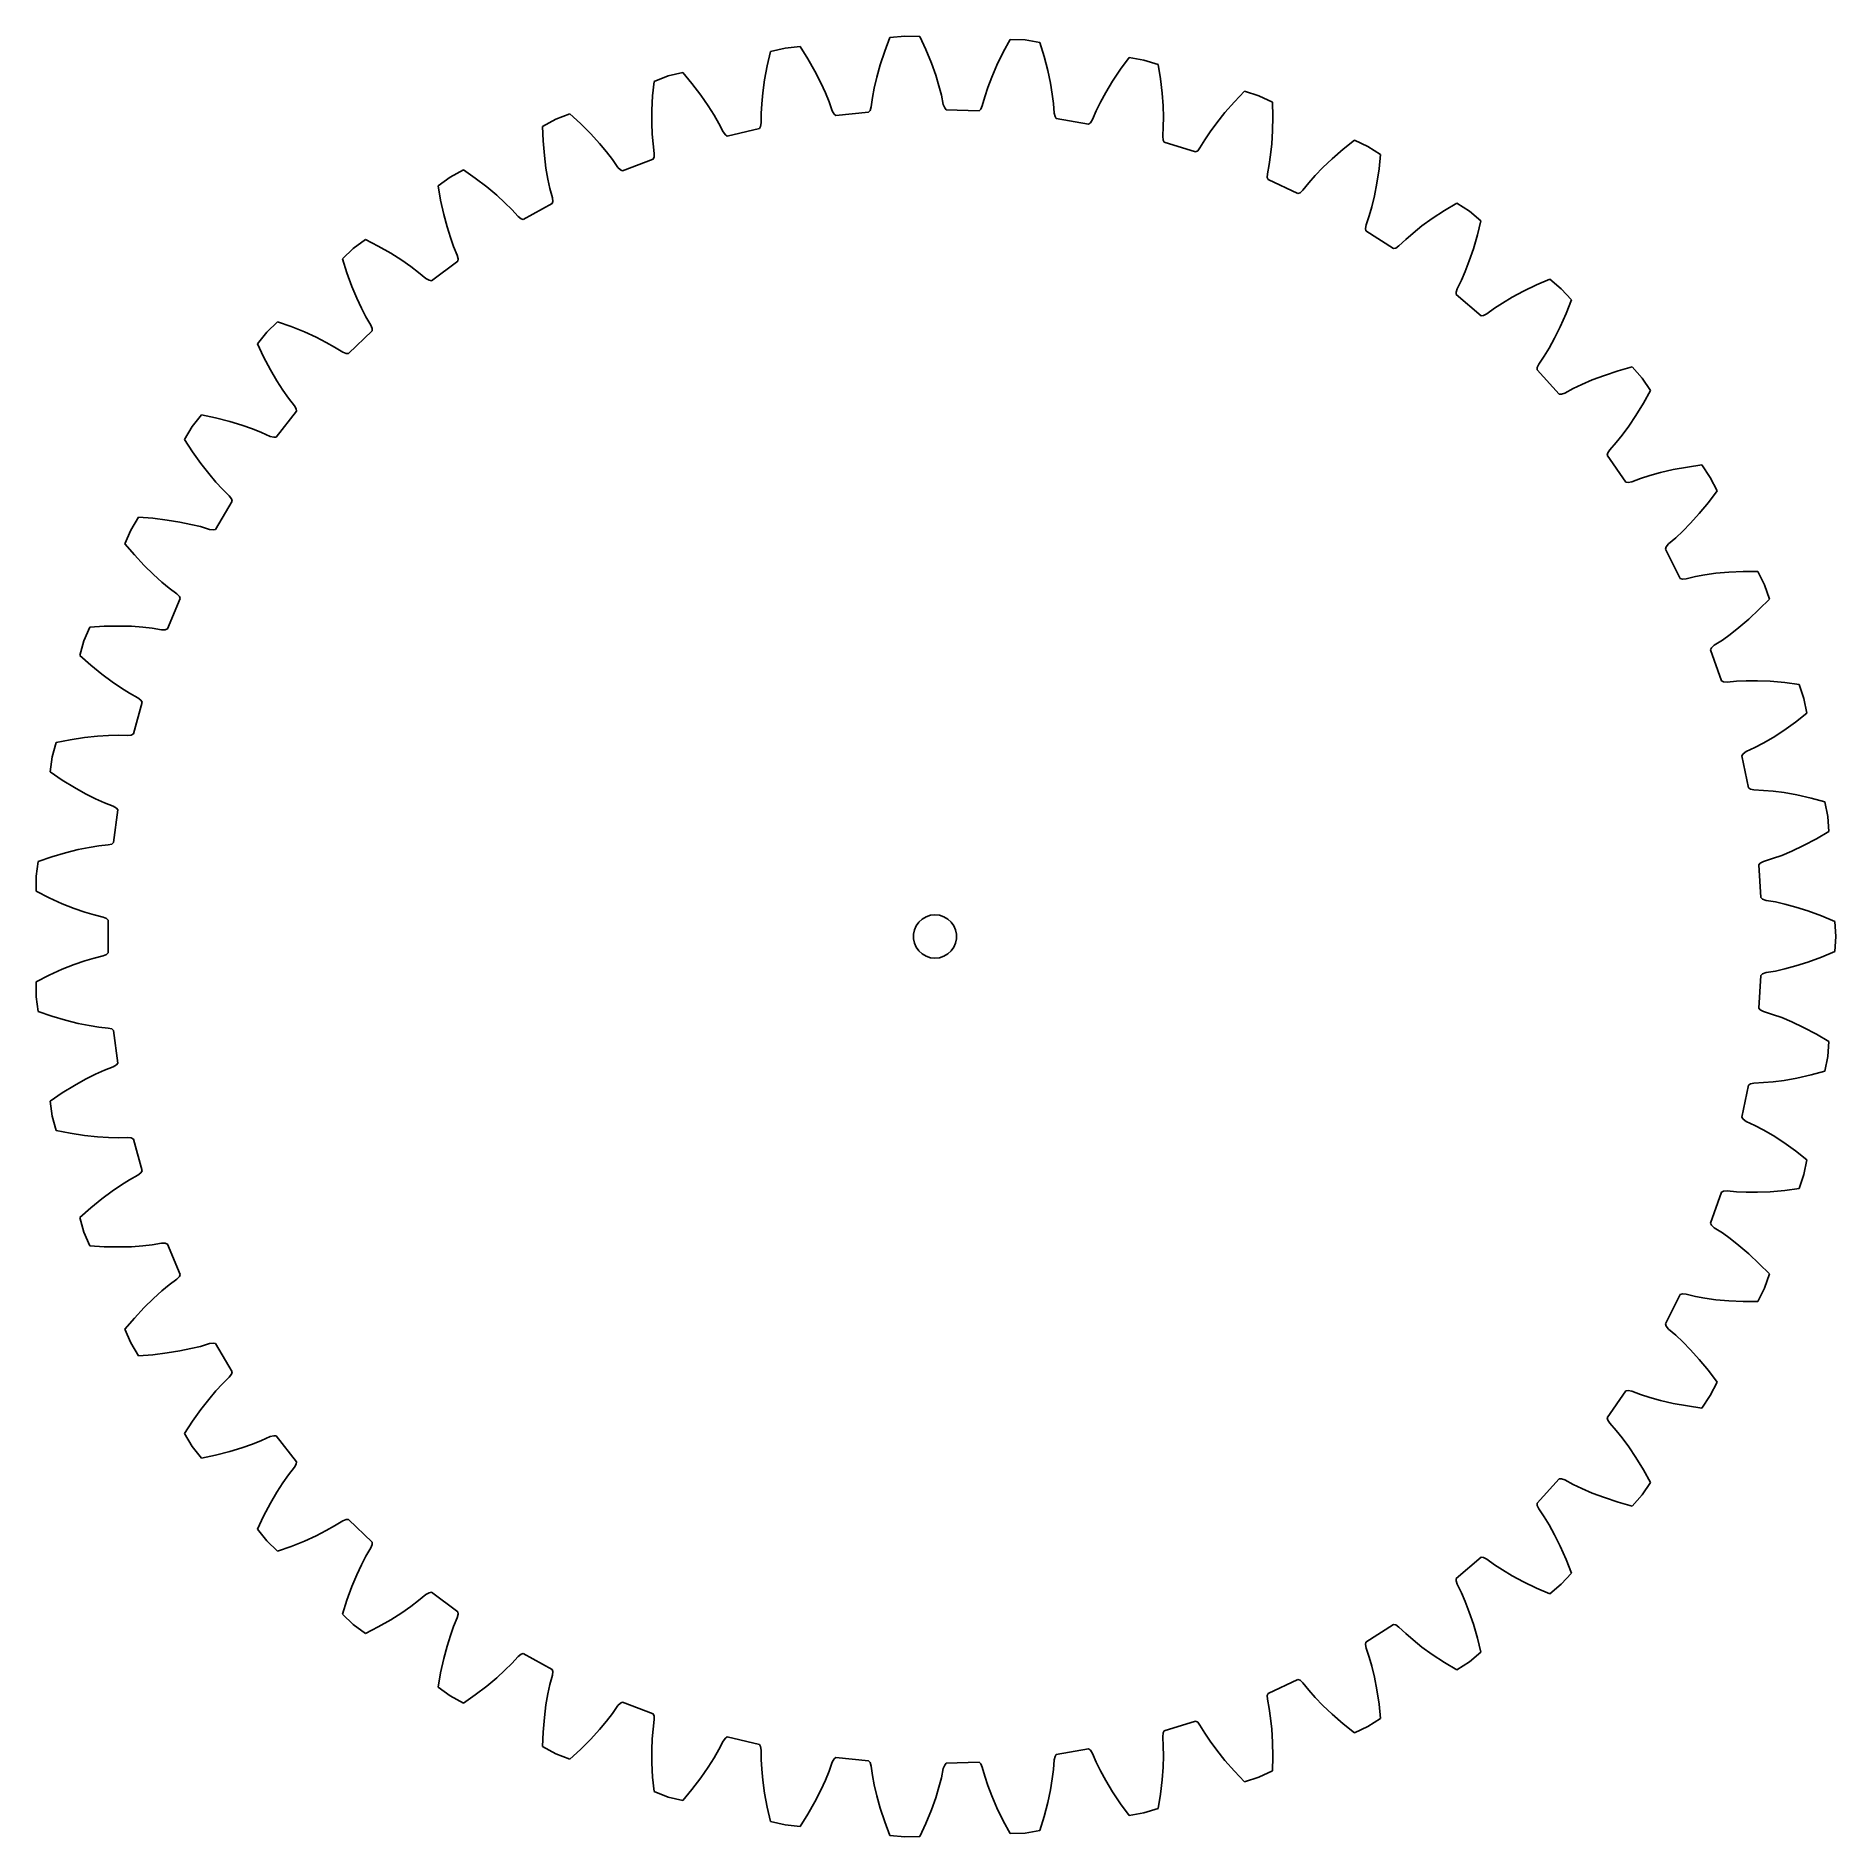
# Model space of a CAD drawing. Header units: metres. Extents: x -62 to 62, y -62 to 62.
import ezdxf

# ---------------------------------------------------------------- set-up
doc = ezdxf.new("R2010")
doc.units = ezdxf.units.M

msp = doc.modelspace()

# ---------------------------------------------------------------- linework, layer by layer
for p, q in [((-2.08, 62.35), (-3.12, 62.25)), ((-1.05, 62.32), (-2.08, 62.35)), ((-11.39, 61.28), (-11.62, 60.3)), ((-10.38, 61.52), (-11.39, 61.28)), ((-9.34, 61.62), (-10.38, 61.52)), ((-8.81, 60.78), (-9.34, 61.62)), ((-3.48, 61.31), (-3.79, 60.36)), ((-3.12, 62.25), (-3.48, 61.31)), ((-0.63, 61.41), (-1.05, 62.32)), ((-0.25, 60.48), (-0.63, 61.41)), ((4.73, 61.23), (4.29, 60.33)), ((5.21, 62.11), (4.73, 61.23)), ((6.24, 62.08), (5.21, 62.11)), ((7.27, 61.9), (6.24, 62.08)), ((7.56, 60.94), (7.27, 61.9)), ((-11.62, 60.3), (-11.8, 59.32)), ((-8.31, 59.91), (-8.81, 60.78)), ((-7.9, 59.11), (-8.31, 59.91)), ((-3.79, 60.36), (-4.03, 59.5)), ((0.05, 59.64), (-0.25, 60.48)), ((4.29, 60.33), (3.94, 59.51)), ((7.81, 59.97), (7.56, 60.94)), ((8, 59.1), (7.81, 59.97)), ((12.85, 60.05), (12.29, 59.22)), ((13.44, 60.86), (12.85, 60.05)), ((14.46, 60.69), (13.44, 60.86)), ((15.46, 60.38), (14.46, 60.69)), ((15.62, 59.39), (15.46, 60.38)), ((-19.45, 59.21), (-19.55, 58.22)), ((-18.48, 59.59), (-19.45, 59.21)), ((-17.47, 59.83), (-18.48, 59.59)), ((-16.83, 59.06), (-17.47, 59.83)), ((-16.22, 58.26), (-16.83, 59.06)), ((-11.8, 59.32), (-11.92, 58.43)), ((-7.58, 58.41), (-7.9, 59.11)), ((-4.21, 58.75), (-4.33, 58.09)), ((-4.03, 59.5), (-4.21, 58.75)), ((0.27, 58.9), (0.05, 59.64)), ((0.44, 58.25), (0.27, 58.9)), ((3.66, 58.78), (3.45, 58.15)), ((3.94, 59.51), (3.66, 58.78)), ((8.12, 58.33), (8, 59.1)), ((12.29, 59.22), (11.83, 58.45)), ((15.74, 58.4), (15.62, 59.39)), ((-19.55, 58.22), (-19.6, 57.21)), ((-15.71, 57.53), (-16.22, 58.26)), ((-15.3, 56.87), (-15.71, 57.53)), ((-12, 57.66), (-12.03, 57)), ((-11.92, 58.43), (-12, 57.66)), ((-7.33, 57.79), (-7.58, 58.41)), ((-7.11, 57.17), (-7.33, 57.79)), ((-4.42, 57.44), (-4.5, 57.2)), ((-4.33, 58.09), (-4.42, 57.44)), ((0.57, 57.61), (0.44, 58.25)), ((0.67, 57.37), (0.57, 57.61)), ((0.77, 57.25), (0.67, 57.37)), ((3.27, 57.52), (3.17, 57.28)), ((3.45, 58.15), (3.27, 57.52)), ((8.2, 57.67), (8.12, 58.33)), ((8.25, 57.02), (8.2, 57.67)), ((11.46, 57.77), (11.17, 57.17)), ((11.83, 58.45), (11.46, 57.77)), ((15.8, 57.51), (15.74, 58.4)), ((15.82, 56.73), (15.8, 57.51)), ((20.74, 57.8), (20.08, 57.05)), ((21.43, 58.53), (20.74, 57.8)), ((22.42, 58.22), (21.43, 58.53)), ((23.37, 57.78), (22.42, 58.22)), ((23.39, 56.78), (23.37, 57.78)), ((-26.26, 56.59), (-27.17, 56.09)), ((-25.29, 56.97), (-26.26, 56.59)), ((-24.55, 56.29), (-25.29, 56.97)), ((-23.84, 55.58), (-24.55, 56.29)), ((-19.6, 57.21), (-19.61, 56.32)), ((-19.61, 56.32), (-19.58, 55.55)), ((-14.97, 56.3), (-15.3, 56.87)), ((-14.67, 55.71), (-14.97, 56.3)), ((-12.04, 56.34), (-12.08, 56.09)), ((-12.03, 57), (-12.04, 56.34)), ((-6.99, 56.95), (-7.11, 57.17)), ((-6.86, 56.84), (-6.99, 56.95)), ((-4.6, 57.07), (-6.86, 56.84)), ((-4.5, 57.2), (-4.6, 57.07)), ((3.05, 57.18), (0.77, 57.25)), ((3.17, 57.28), (3.05, 57.18)), ((8.31, 56.77), (8.25, 57.02)), ((8.4, 56.64), (8.31, 56.77)), ((10.64, 56.26), (8.4, 56.64)), ((10.77, 56.35), (10.64, 56.26)), ((10.91, 56.57), (10.77, 56.35)), ((11.17, 57.17), (10.91, 56.57)), ((15.81, 56.07), (15.82, 56.73)), ((19.52, 56.35), (19.06, 55.73)), ((20.08, 57.05), (19.52, 56.35)), ((23.38, 55.78), (23.39, 56.78)), ((-27.17, 56.09), (-27.14, 55.09)), ((-27.14, 55.09), (-27.05, 54.09)), ((-23.24, 54.92), (-23.84, 55.58)), ((-22.74, 54.33), (-23.24, 54.92)), ((-19.58, 55.55), (-19.52, 54.88)), ((-19.52, 54.88), (-19.44, 54.23)), ((-14.51, 55.51), (-14.67, 55.71)), ((-14.38, 55.42), (-14.51, 55.51)), ((-12.16, 55.95), (-14.38, 55.42)), ((-12.08, 56.09), (-12.16, 55.95)), ((15.77, 55.41), (15.81, 56.07)), ((15.8, 55.15), (15.77, 55.41)), ((15.87, 55.01), (15.8, 55.15)), ((18.05, 54.34), (15.87, 55.01)), ((18.69, 55.17), (18.35, 54.61)), ((19.06, 55.73), (18.69, 55.17)), ((23.24, 54.12), (23.33, 54.89)), ((23.33, 54.89), (23.38, 55.78)), ((29.04, 55.15), (28.26, 54.52)), ((29.98, 54.71), (29.04, 55.15)), ((-27.05, 54.09), (-26.94, 53.21)), ((-22.34, 53.8), (-22.74, 54.33)), ((-21.96, 53.26), (-22.34, 53.8)), ((-19.51, 53.83), (-21.64, 53.01)), ((-19.45, 53.98), (-19.51, 53.83)), ((-19.44, 54.23), (-19.45, 53.98)), ((18.19, 54.41), (18.05, 54.34)), ((18.35, 54.61), (18.19, 54.41)), ((23.14, 53.46), (23.24, 54.12)), ((27.5, 53.86), (26.86, 53.25)), ((28.26, 54.52), (27.5, 53.86)), ((30.86, 54.15), (29.98, 54.71)), ((30.75, 53.15), (30.86, 54.15)), ((-33.57, 52.59), (-34.41, 51.97)), ((-32.66, 53.09), (-33.57, 52.59)), ((-31.83, 52.51), (-32.66, 53.09)), ((-31.04, 51.91), (-31.83, 52.51)), ((-26.94, 53.21), (-26.81, 52.44)), ((-26.81, 52.44), (-26.66, 51.79)), ((-21.78, 53.08), (-21.96, 53.26)), ((-21.64, 53.01), (-21.78, 53.08)), ((23.01, 52.56), (23.02, 52.81)), ((23.06, 52.41), (23.01, 52.56)), ((23.02, 52.81), (23.14, 53.46)), ((25.13, 51.45), (23.06, 52.41)), ((26.32, 52.69), (25.88, 52.19)), ((26.86, 53.25), (26.32, 52.69)), ((30.6, 52.16), (30.75, 53.15)), ((-34.41, 51.97), (-34.24, 50.98)), ((-30.35, 51.34), (-31.04, 51.91)), ((-29.78, 50.81), (-30.35, 51.34)), ((-26.66, 51.79), (-26.49, 51.16)), ((-26.49, 51.16), (-26.47, 50.9)), ((25.28, 51.5), (25.13, 51.45)), ((25.47, 51.67), (25.28, 51.5)), ((25.88, 52.19), (25.47, 51.67)), ((30.25, 50.53), (30.43, 51.29)), ((30.43, 51.29), (30.6, 52.16)), ((-34.24, 50.98), (-34.02, 50)), ((-34.02, 50), (-33.79, 49.14)), ((-29.31, 50.34), (-29.78, 50.81)), ((-28.86, 49.86), (-29.31, 50.34)), ((-26.51, 50.75), (-28.51, 49.65)), ((-26.47, 50.9), (-26.51, 50.75)), ((29.85, 49.27), (30.06, 49.9)), ((30.06, 49.9), (30.25, 50.53)), ((35.27, 50.27), (34.43, 49.72)), ((36.13, 50.79), (35.27, 50.27)), ((37.01, 50.23), (36.13, 50.79)), ((37.8, 49.56), (37.01, 50.23)), ((-33.79, 49.14), (-33.56, 48.4)), ((-28.66, 49.7), (-28.86, 49.86)), ((-28.51, 49.65), (-28.66, 49.7)), ((29.81, 49.02), (29.85, 49.27)), ((29.84, 48.86), (29.81, 49.02)), ((31.76, 47.64), (29.84, 48.86)), ((33.11, 48.71), (32.6, 48.27)), ((33.71, 49.2), (33.11, 48.71)), ((34.43, 49.72), (33.71, 49.2)), ((37.56, 48.58), (37.8, 49.56)), ((-40.28, 47.64), (-41.03, 46.92)), ((-39.44, 48.26), (-40.28, 47.64)), ((-38.55, 47.8), (-39.44, 48.26)), ((-37.68, 47.31), (-38.55, 47.8)), ((-33.56, 48.4), (-33.33, 47.78)), ((-33.33, 47.78), (-33.08, 47.17)), ((31.92, 47.67), (31.76, 47.64)), ((32.13, 47.82), (31.92, 47.67)), ((32.6, 48.27), (32.13, 47.82)), ((37, 46.78), (37.28, 47.62)), ((37.28, 47.62), (37.56, 48.58)), ((-41.03, 46.92), (-40.73, 45.96)), ((-36.92, 46.83), (-37.68, 47.31)), ((-36.29, 46.39), (-36.92, 46.83)), ((-35.76, 45.99), (-36.29, 46.39)), ((-33.04, 46.76), (-34.87, 45.41)), ((-33.08, 47.17), (-33.02, 46.92)), ((-33.02, 46.92), (-33.04, 46.76)), ((36.72, 46.05), (37, 46.78)), ((-40.73, 45.96), (-40.38, 45.02)), ((-40.38, 45.02), (-40.04, 44.2)), ((-35.25, 45.57), (-35.76, 45.99)), ((-35.03, 45.44), (-35.25, 45.57)), ((-34.87, 45.41), (-35.03, 45.44)), ((36.15, 44.85), (36.45, 45.44)), ((36.45, 45.44), (36.72, 46.05)), ((41.66, 45.12), (40.75, 44.69)), ((42.58, 45.52), (41.66, 45.12)), ((43.37, 44.85), (42.58, 45.52)), ((-40.04, 44.2), (-39.71, 43.5)), ((36.08, 44.61), (36.15, 44.85)), ((36.09, 44.45), (36.08, 44.61)), ((37.83, 42.98), (36.09, 44.45)), ((39.3, 43.86), (38.75, 43.5)), ((39.97, 44.26), (39.3, 43.86)), ((40.75, 44.69), (39.97, 44.26)), ((44.07, 44.08), (43.37, 44.85)), ((43.7, 43.14), (44.07, 44.08)), ((-45.52, 42.57), (-46.27, 41.85)), ((-44.58, 42.24), (-45.52, 42.57)), ((-39.71, 43.5), (-39.4, 42.91)), ((-39.4, 42.91), (-39.07, 42.34)), ((37.99, 42.99), (37.83, 42.98)), ((38.22, 43.11), (37.99, 42.99)), ((38.75, 43.5), (38.22, 43.11)), ((43.3, 42.22), (43.7, 43.14)), ((-46.27, 41.85), (-46.92, 41.03)), ((-43.65, 41.86), (-44.58, 42.24)), ((-42.84, 41.49), (-43.65, 41.86)), ((-42.15, 41.14), (-42.84, 41.49)), ((-38.98, 41.94), (-40.62, 40.36)), ((-39.07, 42.34), (-38.98, 42.1)), ((-38.98, 42.1), (-38.98, 41.94)), ((42.53, 40.75), (42.9, 41.43)), ((42.9, 41.43), (43.3, 42.22)), ((-46.92, 41.03), (-46.49, 40.13)), ((-46.49, 40.13), (-46.02, 39.24)), ((-41.57, 40.81), (-42.15, 41.14)), ((-41.01, 40.46), (-41.57, 40.81)), ((-40.77, 40.36), (-41.01, 40.46)), ((-40.62, 40.36), (-40.77, 40.36)), ((41.81, 39.64), (42.18, 40.18)), ((42.18, 40.18), (42.53, 40.75)), ((-46.02, 39.24), (-45.57, 38.47)), ((41.69, 39.24), (41.7, 39.4)), ((43.22, 37.56), (41.69, 39.24)), ((41.7, 39.4), (41.81, 39.64)), ((46.35, 38.85), (45.51, 38.54)), ((47.3, 39.17), (46.35, 38.85)), ((48.27, 39.44), (47.3, 39.17)), ((48.96, 38.67), (48.27, 39.44)), ((49.55, 37.81), (48.96, 38.67)), ((-45.57, 38.47), (-45.15, 37.82)), ((-45.15, 37.82), (-44.77, 37.27)), ((43.38, 37.55), (43.22, 37.56)), ((43.62, 37.63), (43.38, 37.55)), ((44.2, 37.94), (43.62, 37.63)), ((44.8, 38.23), (44.2, 37.94)), ((45.51, 38.54), (44.8, 38.23)), ((49.06, 36.93), (49.55, 37.81)), ((-44.22, 36.37), (-45.63, 34.58)), ((-44.77, 37.27), (-44.36, 36.75)), ((-44.36, 36.75), (-44.24, 36.53)), ((-44.24, 36.53), (-44.22, 36.37)), ((48.54, 36.08), (49.06, 36.93)), ((-51.44, 35.31), (-51.97, 34.41)), ((-50.79, 36.12), (-51.44, 35.31)), ((-49.81, 35.92), (-50.79, 36.12)), ((-48.84, 35.67), (-49.81, 35.92)), ((-47.99, 35.41), (-48.84, 35.67)), ((-47.25, 35.16), (-47.99, 35.41)), ((-46.64, 34.91), (-47.25, 35.16)), ((47.58, 34.72), (48.04, 35.34)), ((48.04, 35.34), (48.54, 36.08)), ((-51.97, 34.41), (-51.42, 33.57)), ((-46.04, 34.63), (-46.64, 34.91)), ((-45.79, 34.57), (-46.04, 34.63)), ((-45.63, 34.58), (-45.79, 34.57)), ((46.58, 33.49), (46.72, 33.71)), ((46.72, 33.71), (47.16, 34.2)), ((47.16, 34.2), (47.58, 34.72)), ((-51.42, 33.57), (-50.84, 32.75)), ((-50.84, 32.75), (-50.29, 32.05)), ((46.55, 33.34), (46.58, 33.49)), ((47.84, 31.46), (46.55, 33.34)), ((52.1, 32.51), (51.11, 32.33)), ((53.09, 32.65), (52.1, 32.51)), ((53.68, 31.79), (53.09, 32.65)), ((-50.29, 32.05), (-49.79, 31.46)), ((-49.79, 31.46), (-49.34, 30.97)), ((48, 31.43), (47.84, 31.46)), ((48.25, 31.48), (48, 31.43)), ((48.86, 31.71), (48.25, 31.48)), ((49.5, 31.92), (48.86, 31.71)), ((50.24, 32.13), (49.5, 31.92)), ((51.11, 32.33), (50.24, 32.13)), ((54.15, 30.87), (53.68, 31.79)), ((-48.67, 30.15), (-49.83, 28.19)), ((-49.34, 30.97), (-48.87, 30.51)), ((-48.87, 30.51), (-48.71, 30.31)), ((-48.71, 30.31), (-48.67, 30.15)), ((52.92, 29.28), (53.55, 30.06)), ((53.55, 30.06), (54.15, 30.87)), ((-55.15, 29.03), (-55.68, 28.14)), ((-54.15, 28.96), (-55.15, 29.03)), ((-53.16, 28.84), (-54.15, 28.96)), ((-52.28, 28.7), (-53.16, 28.84)), ((-51.52, 28.54), (-52.28, 28.7)), ((52.32, 28.62), (52.92, 29.28)), ((-55.68, 28.14), (-56.09, 27.18)), ((-50.87, 28.38), (-51.52, 28.54)), ((-50.24, 28.19), (-50.87, 28.38)), ((-49.99, 28.15), (-50.24, 28.19)), ((-49.83, 28.19), (-49.99, 28.15)), ((50.79, 27.18), (51.29, 27.61)), ((51.29, 27.61), (51.78, 28.06)), ((51.78, 28.06), (52.32, 28.62)), ((-56.09, 27.18), (-55.44, 26.42)), ((-55.44, 26.42), (-54.75, 25.68)), ((50.58, 26.83), (50.63, 26.99)), ((51.61, 24.8), (50.58, 26.83)), ((50.63, 26.99), (50.79, 27.18)), ((-54.75, 25.68), (-54.12, 25.06)), ((-54.12, 25.06), (-53.54, 24.54)), ((53.31, 25.04), (52.65, 24.92)), ((54.08, 25.15), (53.31, 25.04)), ((54.96, 25.23), (54.08, 25.15)), ((55.97, 25.28), (54.96, 25.23)), ((56.97, 25.28), (55.97, 25.28)), ((57.44, 24.36), (56.97, 25.28)), ((-53.54, 24.54), (-53.02, 24.12)), ((-53.02, 24.12), (-52.5, 23.73)), ((-52.5, 23.73), (-52.32, 23.54)), ((51.76, 24.75), (51.61, 24.8)), ((52.01, 24.77), (51.76, 24.75)), ((52.65, 24.92), (52.01, 24.77)), ((57.78, 23.37), (57.44, 24.36)), ((-52.26, 23.4), (-53.15, 21.3)), ((-52.32, 23.54), (-52.26, 23.4)), ((56.35, 21.97), (57.08, 22.66)), ((57.08, 22.66), (57.78, 23.37)), ((-58.53, 21.42), (-58.94, 20.47)), ((-57.53, 21.48), (-58.53, 21.42)), ((-56.53, 21.5), (-57.53, 21.48)), ((-55.64, 21.48), (-56.53, 21.5)), ((-54.86, 21.42), (-55.64, 21.48)), ((-54.2, 21.35), (-54.86, 21.42)), ((-53.55, 21.24), (-54.2, 21.35)), ((-53.3, 21.24), (-53.55, 21.24)), ((-53.15, 21.3), (-53.3, 21.24)), ((55.06, 20.91), (55.67, 21.39)), ((55.67, 21.39), (56.35, 21.97)), ((-58.94, 20.47), (-59.21, 19.46)), ((53.7, 19.85), (53.77, 20)), ((53.77, 20), (53.96, 20.17)), ((53.96, 20.17), (54.52, 20.53)), ((54.52, 20.53), (55.06, 20.91)), ((-59.21, 19.46), (-58.46, 18.79)), ((-58.46, 18.79), (-57.69, 18.16)), ((54.45, 17.7), (53.7, 19.85)), ((-57.69, 18.16), (-56.98, 17.63)), ((-56.98, 17.63), (-56.33, 17.19)), ((54.6, 17.63), (54.45, 17.7)), ((54.85, 17.62), (54.6, 17.63)), ((55.51, 17.68), (54.85, 17.62)), ((56.17, 17.71), (55.51, 17.68)), ((56.95, 17.71), (56.17, 17.71)), ((57.84, 17.68), (56.95, 17.71)), ((58.84, 17.59), (57.84, 17.68)), ((59.83, 17.46), (58.84, 17.59)), ((60.17, 16.48), (59.83, 17.46)), ((-56.33, 17.19), (-55.77, 16.84)), ((-55.77, 16.84), (-55.19, 16.52)), ((-54.91, 16.22), (-55.51, 14.03)), ((-55.19, 16.52), (-54.99, 16.36)), ((-54.99, 16.36), (-54.91, 16.22)), ((60.38, 15.46), (60.17, 16.48)), ((59.59, 14.85), (60.38, 15.46)), ((-58.89, 13.78), (-59.88, 13.62)), ((-58, 13.87), (-58.89, 13.78)), ((-57.23, 13.92), (-58, 13.87)), ((-56.56, 13.93), (-57.23, 13.92)), ((-55.91, 13.91), (-56.56, 13.93)), ((-55.65, 13.95), (-55.91, 13.91)), ((-55.51, 14.03), (-55.65, 13.95)), ((57.35, 13.39), (58.03, 13.78)), ((58.03, 13.78), (58.77, 14.26)), ((58.77, 14.26), (59.59, 14.85)), ((-60.86, 13.43), (-61.14, 12.43)), ((-59.88, 13.62), (-60.86, 13.43)), ((55.87, 12.52), (55.96, 12.65)), ((56.33, 10.29), (55.87, 12.52)), ((55.96, 12.65), (56.17, 12.8)), ((56.17, 12.8), (56.77, 13.08)), ((56.77, 13.08), (57.35, 13.39)), ((-61.14, 12.43), (-61.28, 11.4)), ((-61.28, 11.4), (-60.45, 10.83)), ((-60.45, 10.83), (-59.59, 10.31)), ((-59.59, 10.31), (-58.82, 9.87)), ((56.46, 10.2), (56.33, 10.29)), ((56.71, 10.15), (56.46, 10.2)), ((57.37, 10.12), (56.71, 10.15)), ((58.03, 10.07), (57.37, 10.12)), ((58.8, 9.97), (58.03, 10.07)), ((-58.82, 9.87), (-58.12, 9.53)), ((-58.12, 9.53), (-57.51, 9.26)), ((-57.51, 9.26), (-56.9, 9.02)), ((-56.9, 9.02), (-56.68, 8.89)), ((-56.58, 8.76), (-56.89, 6.5)), ((-56.68, 8.89), (-56.58, 8.76)), ((59.68, 9.81), (58.8, 9.97)), ((60.66, 9.59), (59.68, 9.81)), ((61.62, 9.33), (60.66, 9.59)), ((61.83, 8.32), (61.62, 9.33)), ((61.9, 7.28), (61.83, 8.32)), ((-57.91, 6.27), (-58.57, 6.17)), ((-57.26, 6.34), (-57.91, 6.27)), ((-57.01, 6.4), (-57.26, 6.34)), ((-56.89, 6.5), (-57.01, 6.4)), ((59.34, 5.92), (60.15, 6.3)), ((60.15, 6.3), (61.04, 6.77)), ((61.04, 6.77), (61.9, 7.28)), ((-62.11, 5.2), (-62.25, 4.17)), ((-61.16, 5.52), (-62.11, 5.2)), ((-60.2, 5.8), (-61.16, 5.52)), ((-59.33, 6.02), (-60.2, 5.8)), ((-58.57, 6.17), (-59.33, 6.02)), ((57.04, 4.96), (57.15, 5.08)), ((57.15, 5.08), (57.38, 5.19)), ((57.38, 5.19), (58, 5.39)), ((58, 5.39), (58.63, 5.62)), ((58.63, 5.62), (59.34, 5.92)), ((-62.25, 4.17), (-62.25, 3.13)), ((57.19, 2.69), (57.04, 4.96)), ((-62.25, 3.13), (-61.35, 2.68)), ((-61.35, 2.68), (-60.44, 2.27)), ((57.31, 2.58), (57.19, 2.69)), ((57.56, 2.5), (57.31, 2.58)), ((58.2, 2.39), (57.56, 2.5)), ((-60.44, 2.27), (-59.61, 1.95)), ((-59.61, 1.95), (-58.87, 1.69)), ((-58.87, 1.69), (-58.23, 1.51)), ((-58.23, 1.51), (-57.59, 1.35)), ((-57.59, 1.35), (-57.36, 1.25)), ((-57.36, 1.25), (-57.25, 1.14)), ((-0.88, 1.21), (-0.61, 1.37)), ((-0.61, 1.37), (-0.31, 1.47)), ((-0.31, 1.47), (0, 1.5)), ((0, 1.5), (0.31, 1.47)), ((0.31, 1.47), (0.61, 1.37)), ((0.61, 1.37), (0.88, 1.21)), ((58.85, 2.24), (58.2, 2.39)), ((59.6, 2.04), (58.85, 2.24)), ((60.45, 1.77), (59.6, 2.04)), ((61.39, 1.42), (60.45, 1.77)), ((62.32, 1.04), (61.39, 1.42)), ((-57.25, 1.14), (-57.25, -1.14)), ((-1.49, 0.16), (-1.43, 0.46)), ((-1.49, -0.16), (-1.49, 0.16)), ((-1.43, 0.46), (-1.3, 0.75)), ((-1.3, 0.75), (-1.11, 1)), ((-1.11, 1), (-0.88, 1.21)), ((0.88, 1.21), (1.11, 1)), ((1.11, 1), (1.3, 0.75)), ((1.3, 0.75), (1.43, 0.46)), ((1.43, 0.46), (1.49, 0.16)), ((1.49, 0.16), (1.49, -0.16)), ((62.39, 0), (62.32, 1.04)), ((-57.25, -1.14), (-57.36, -1.25)), ((-1.43, -0.46), (-1.49, -0.16)), ((-1.3, -0.75), (-1.43, -0.46)), ((-1.11, -1), (-1.3, -0.75)), ((-0.88, -1.21), (-1.11, -1)), ((-0.61, -1.37), (-0.88, -1.21)), ((0.88, -1.21), (0.61, -1.37)), ((1.11, -1), (0.88, -1.21)), ((1.3, -0.75), (1.11, -1)), ((1.43, -0.46), (1.3, -0.75)), ((1.49, -0.16), (1.43, -0.46)), ((61.39, -1.42), (62.32, -1.04)), ((62.32, -1.04), (62.39, 0)), ((-60.44, -2.27), (-61.35, -2.68)), ((-59.61, -1.95), (-60.44, -2.27)), ((-58.87, -1.69), (-59.61, -1.95)), ((-58.23, -1.51), (-58.87, -1.69)), ((-57.59, -1.35), (-58.23, -1.51)), ((-57.36, -1.25), (-57.59, -1.35)), ((-0.31, -1.47), (-0.61, -1.37)), ((0, -1.5), (-0.31, -1.47)), ((0.31, -1.47), (0, -1.5)), ((0.61, -1.37), (0.31, -1.47)), ((57.56, -2.5), (58.2, -2.39)), ((58.2, -2.39), (58.85, -2.24)), ((58.85, -2.24), (59.6, -2.04)), ((59.6, -2.04), (60.45, -1.77)), ((60.45, -1.77), (61.39, -1.42)), ((-61.35, -2.68), (-62.25, -3.13)), ((-62.25, -3.13), (-62.25, -4.17)), ((57.04, -4.96), (57.19, -2.69)), ((57.19, -2.69), (57.31, -2.58)), ((57.31, -2.58), (57.56, -2.5)), ((-62.25, -4.17), (-62.11, -5.2)), ((57.15, -5.08), (57.04, -4.96)), ((-62.11, -5.2), (-61.16, -5.52)), ((-61.16, -5.52), (-60.2, -5.8)), ((-60.2, -5.8), (-59.33, -6.02)), ((-59.33, -6.02), (-58.57, -6.17)), ((-58.57, -6.17), (-57.91, -6.27)), ((57.38, -5.19), (57.15, -5.08)), ((58, -5.39), (57.38, -5.19)), ((58.63, -5.62), (58, -5.39)), ((59.34, -5.92), (58.63, -5.62)), ((60.15, -6.3), (59.34, -5.92)), ((-57.91, -6.27), (-57.26, -6.34)), ((-57.26, -6.34), (-57.01, -6.4)), ((-57.01, -6.4), (-56.89, -6.5)), ((-56.89, -6.5), (-56.58, -8.76)), ((61.04, -6.77), (60.15, -6.3)), ((61.9, -7.28), (61.04, -6.77)), ((61.83, -8.32), (61.9, -7.28)), ((61.62, -9.33), (61.83, -8.32)), ((-58.82, -9.87), (-59.59, -10.31)), ((-58.12, -9.53), (-58.82, -9.87)), ((-57.51, -9.26), (-58.12, -9.53)), ((-56.9, -9.02), (-57.51, -9.26)), ((-56.68, -8.89), (-56.9, -9.02)), ((-56.58, -8.76), (-56.68, -8.89)), ((58.03, -10.07), (58.8, -9.97)), ((58.8, -9.97), (59.68, -9.81)), ((59.68, -9.81), (60.66, -9.59)), ((60.66, -9.59), (61.62, -9.33)), ((-60.45, -10.83), (-61.28, -11.4)), ((-59.59, -10.31), (-60.45, -10.83)), ((55.87, -12.52), (56.33, -10.29)), ((56.33, -10.29), (56.46, -10.2)), ((56.46, -10.2), (56.71, -10.15)), ((56.71, -10.15), (57.37, -10.12)), ((57.37, -10.12), (58.03, -10.07)), ((-61.28, -11.4), (-61.14, -12.43)), ((-61.14, -12.43), (-60.86, -13.43)), ((-60.86, -13.43), (-59.88, -13.62)), ((-59.88, -13.62), (-58.89, -13.78)), ((55.96, -12.65), (55.87, -12.52)), ((56.17, -12.8), (55.96, -12.65)), ((56.77, -13.08), (56.17, -12.8)), ((57.35, -13.39), (56.77, -13.08)), ((58.03, -13.78), (57.35, -13.39)), ((-58.89, -13.78), (-58, -13.87)), ((-58, -13.87), (-57.23, -13.92)), ((-57.23, -13.92), (-56.56, -13.93)), ((-56.56, -13.93), (-55.91, -13.91)), ((-55.91, -13.91), (-55.65, -13.95)), ((-55.65, -13.95), (-55.51, -14.03)), ((-55.51, -14.03), (-54.91, -16.22)), ((58.77, -14.26), (58.03, -13.78)), ((59.59, -14.85), (58.77, -14.26)), ((60.38, -15.46), (59.59, -14.85)), ((60.17, -16.48), (60.38, -15.46)), ((-56.33, -17.19), (-56.98, -17.63)), ((-55.77, -16.84), (-56.33, -17.19)), ((-55.19, -16.52), (-55.77, -16.84)), ((-54.99, -16.36), (-55.19, -16.52)), ((-54.91, -16.22), (-54.99, -16.36)), ((59.83, -17.46), (60.17, -16.48)), ((-57.69, -18.16), (-58.46, -18.79)), ((-56.98, -17.63), (-57.69, -18.16)), ((53.7, -19.85), (54.45, -17.7)), ((54.45, -17.7), (54.6, -17.63)), ((54.6, -17.63), (54.85, -17.62)), ((54.85, -17.62), (55.51, -17.68)), ((55.51, -17.68), (56.17, -17.71)), ((56.17, -17.71), (56.95, -17.71)), ((56.95, -17.71), (57.84, -17.68)), ((57.84, -17.68), (58.84, -17.59)), ((58.84, -17.59), (59.83, -17.46)), ((-58.46, -18.79), (-59.21, -19.46)), ((-59.21, -19.46), (-58.94, -20.47)), ((53.77, -20), (53.7, -19.85)), ((-58.94, -20.47), (-58.53, -21.42)), ((53.96, -20.17), (53.77, -20)), ((54.52, -20.53), (53.96, -20.17)), ((55.06, -20.91), (54.52, -20.53)), ((55.67, -21.39), (55.06, -20.91)), ((-58.53, -21.42), (-57.53, -21.48)), ((-57.53, -21.48), (-56.53, -21.5)), ((-56.53, -21.5), (-55.64, -21.48)), ((-55.64, -21.48), (-54.86, -21.42)), ((-54.86, -21.42), (-54.2, -21.35)), ((-54.2, -21.35), (-53.55, -21.24)), ((-53.55, -21.24), (-53.3, -21.24)), ((-53.3, -21.24), (-53.15, -21.3)), ((-53.15, -21.3), (-52.26, -23.4)), ((56.35, -21.97), (55.67, -21.39)), ((57.08, -22.66), (56.35, -21.97)), ((-52.32, -23.54), (-52.5, -23.73)), ((-52.26, -23.4), (-52.32, -23.54)), ((57.78, -23.37), (57.08, -22.66)), ((57.44, -24.36), (57.78, -23.37)), ((-53.54, -24.54), (-54.12, -25.06)), ((-53.02, -24.12), (-53.54, -24.54)), ((-52.5, -23.73), (-53.02, -24.12)), ((50.58, -26.83), (51.61, -24.8)), ((51.61, -24.8), (51.76, -24.75)), ((51.76, -24.75), (52.01, -24.77)), ((52.01, -24.77), (52.65, -24.92)), ((52.65, -24.92), (53.31, -25.04)), ((56.97, -25.28), (57.44, -24.36)), ((-54.75, -25.68), (-55.44, -26.42)), ((-54.12, -25.06), (-54.75, -25.68)), ((53.31, -25.04), (54.08, -25.15)), ((54.08, -25.15), (54.96, -25.23)), ((54.96, -25.23), (55.97, -25.28)), ((55.97, -25.28), (56.97, -25.28)), ((-55.44, -26.42), (-56.09, -27.18)), ((-56.09, -27.18), (-55.68, -28.14)), ((50.63, -26.99), (50.58, -26.83)), ((50.79, -27.18), (50.63, -26.99)), ((51.29, -27.61), (50.79, -27.18)), ((-55.68, -28.14), (-55.15, -29.03)), ((-52.28, -28.7), (-51.52, -28.54)), ((-51.52, -28.54), (-50.87, -28.38)), ((-50.87, -28.38), (-50.24, -28.19)), ((-50.24, -28.19), (-49.99, -28.15)), ((-49.99, -28.15), (-49.83, -28.19)), ((-49.83, -28.19), (-48.67, -30.15)), ((51.78, -28.06), (51.29, -27.61)), ((52.32, -28.62), (51.78, -28.06)), ((52.92, -29.28), (52.32, -28.62)), ((-55.15, -29.03), (-54.15, -28.96)), ((-54.15, -28.96), (-53.16, -28.84)), ((-53.16, -28.84), (-52.28, -28.7)), ((53.55, -30.06), (52.92, -29.28)), ((-49.34, -30.97), (-49.79, -31.46)), ((-48.87, -30.51), (-49.34, -30.97)), ((-48.71, -30.31), (-48.87, -30.51)), ((-48.67, -30.15), (-48.71, -30.31)), ((54.15, -30.87), (53.55, -30.06)), ((53.68, -31.79), (54.15, -30.87)), ((-50.29, -32.05), (-50.84, -32.75)), ((-49.79, -31.46), (-50.29, -32.05)), ((46.55, -33.34), (47.84, -31.46)), ((47.84, -31.46), (48, -31.43)), ((48, -31.43), (48.25, -31.48)), ((48.25, -31.48), (48.86, -31.71)), ((48.86, -31.71), (49.5, -31.92)), ((49.5, -31.92), (50.24, -32.13)), ((50.24, -32.13), (51.11, -32.33)), ((51.11, -32.33), (52.1, -32.51)), ((53.09, -32.65), (53.68, -31.79)), ((-51.42, -33.57), (-51.97, -34.41)), ((-50.84, -32.75), (-51.42, -33.57)), ((46.58, -33.49), (46.55, -33.34)), ((46.72, -33.71), (46.58, -33.49)), ((52.1, -32.51), (53.09, -32.65)), ((-51.97, -34.41), (-51.44, -35.31)), ((-47.25, -35.16), (-46.64, -34.91)), ((-46.64, -34.91), (-46.04, -34.63)), ((-46.04, -34.63), (-45.79, -34.57)), ((-45.79, -34.57), (-45.63, -34.58)), ((-45.63, -34.58), (-44.22, -36.37)), ((47.16, -34.2), (46.72, -33.71)), ((47.58, -34.72), (47.16, -34.2)), ((48.04, -35.34), (47.58, -34.72)), ((-51.44, -35.31), (-50.79, -36.12)), ((-50.79, -36.12), (-49.81, -35.92)), ((-49.81, -35.92), (-48.84, -35.67)), ((-48.84, -35.67), (-47.99, -35.41)), ((-47.99, -35.41), (-47.25, -35.16)), ((48.54, -36.08), (48.04, -35.34)), ((49.06, -36.93), (48.54, -36.08)), ((-44.77, -37.27), (-45.15, -37.82)), ((-44.36, -36.75), (-44.77, -37.27)), ((-44.24, -36.53), (-44.36, -36.75)), ((-44.22, -36.37), (-44.24, -36.53)), ((49.55, -37.81), (49.06, -36.93)), ((-45.57, -38.47), (-46.02, -39.24)), ((-45.15, -37.82), (-45.57, -38.47)), ((41.69, -39.24), (43.22, -37.56)), ((43.22, -37.56), (43.38, -37.55)), ((43.38, -37.55), (43.62, -37.63)), ((43.62, -37.63), (44.2, -37.94)), ((44.2, -37.94), (44.8, -38.23)), ((44.8, -38.23), (45.51, -38.54)), ((45.51, -38.54), (46.35, -38.85)), ((48.96, -38.67), (49.55, -37.81)), ((-46.02, -39.24), (-46.49, -40.13)), ((41.7, -39.4), (41.69, -39.24)), ((41.81, -39.64), (41.7, -39.4)), ((42.18, -40.18), (41.81, -39.64)), ((46.35, -38.85), (47.3, -39.17)), ((47.3, -39.17), (48.27, -39.44)), ((48.27, -39.44), (48.96, -38.67)), ((-46.49, -40.13), (-46.92, -41.03)), ((-46.92, -41.03), (-46.27, -41.85)), ((-42.84, -41.49), (-42.15, -41.14)), ((-42.15, -41.14), (-41.57, -40.81)), ((-41.57, -40.81), (-41.01, -40.46)), ((-41.01, -40.46), (-40.77, -40.36)), ((-40.77, -40.36), (-40.62, -40.36)), ((-40.62, -40.36), (-38.98, -41.94)), ((42.53, -40.75), (42.18, -40.18)), ((42.9, -41.43), (42.53, -40.75)), ((-46.27, -41.85), (-45.52, -42.57)), ((-45.52, -42.57), (-44.58, -42.24)), ((-44.58, -42.24), (-43.65, -41.86)), ((-43.65, -41.86), (-42.84, -41.49)), ((-39.07, -42.34), (-39.4, -42.91)), ((-38.98, -42.1), (-39.07, -42.34)), ((-38.98, -41.94), (-38.98, -42.1)), ((43.3, -42.22), (42.9, -41.43)), ((43.7, -43.14), (43.3, -42.22)), ((-39.71, -43.5), (-40.04, -44.2)), ((-39.4, -42.91), (-39.71, -43.5)), ((36.09, -44.45), (37.83, -42.98)), ((37.83, -42.98), (37.99, -42.99)), ((37.99, -42.99), (38.22, -43.11)), ((38.22, -43.11), (38.75, -43.5)), ((38.75, -43.5), (39.3, -43.86)), ((44.07, -44.08), (43.7, -43.14)), ((-40.04, -44.2), (-40.38, -45.02)), ((36.08, -44.61), (36.09, -44.45)), ((36.15, -44.85), (36.08, -44.61)), ((36.45, -45.44), (36.15, -44.85)), ((39.3, -43.86), (39.97, -44.26)), ((39.97, -44.26), (40.75, -44.69)), ((40.75, -44.69), (41.66, -45.12)), ((42.58, -45.52), (43.37, -44.85)), ((43.37, -44.85), (44.07, -44.08)), ((-40.73, -45.96), (-41.03, -46.92)), ((-40.38, -45.02), (-40.73, -45.96)), ((-36.29, -46.39), (-35.76, -45.99)), ((-35.76, -45.99), (-35.25, -45.57)), ((-35.25, -45.57), (-35.03, -45.44)), ((-35.03, -45.44), (-34.87, -45.41)), ((-34.87, -45.41), (-33.04, -46.76)), ((36.72, -46.05), (36.45, -45.44)), ((37, -46.78), (36.72, -46.05)), ((41.66, -45.12), (42.58, -45.52)), ((-41.03, -46.92), (-40.28, -47.64)), ((-38.55, -47.8), (-37.68, -47.31)), ((-37.68, -47.31), (-36.92, -46.83)), ((-36.92, -46.83), (-36.29, -46.39)), ((-33.08, -47.17), (-33.33, -47.78)), ((-33.02, -46.92), (-33.08, -47.17)), ((-33.04, -46.76), (-33.02, -46.92)), ((37.28, -47.62), (37, -46.78)), ((-40.28, -47.64), (-39.44, -48.26)), ((-39.44, -48.26), (-38.55, -47.8)), ((-33.56, -48.4), (-33.79, -49.14)), ((-33.33, -47.78), (-33.56, -48.4)), ((29.84, -48.86), (31.76, -47.64)), ((31.76, -47.64), (31.92, -47.67)), ((31.92, -47.67), (32.13, -47.82)), ((32.13, -47.82), (32.6, -48.27)), ((32.6, -48.27), (33.11, -48.71)), ((37.56, -48.58), (37.28, -47.62)), ((37.8, -49.56), (37.56, -48.58)), ((-33.79, -49.14), (-34.02, -50)), ((-29.31, -50.34), (-28.86, -49.86)), ((-28.86, -49.86), (-28.66, -49.7)), ((-28.66, -49.7), (-28.51, -49.65)), ((-28.51, -49.65), (-26.51, -50.75)), ((29.81, -49.02), (29.84, -48.86)), ((29.85, -49.27), (29.81, -49.02)), ((30.06, -49.9), (29.85, -49.27)), ((33.11, -48.71), (33.71, -49.2)), ((33.71, -49.2), (34.43, -49.72)), ((34.43, -49.72), (35.27, -50.27)), ((37.01, -50.23), (37.8, -49.56)), ((-34.24, -50.98), (-34.41, -51.97)), ((-34.02, -50), (-34.24, -50.98)), ((-30.35, -51.34), (-29.78, -50.81)), ((-29.78, -50.81), (-29.31, -50.34)), ((-26.51, -50.75), (-26.47, -50.9)), ((-26.47, -50.9), (-26.49, -51.16)), ((30.25, -50.53), (30.06, -49.9)), ((30.43, -51.29), (30.25, -50.53)), ((35.27, -50.27), (36.13, -50.79)), ((36.13, -50.79), (37.01, -50.23)), ((-34.41, -51.97), (-33.57, -52.59)), ((-31.83, -52.51), (-31.04, -51.91)), ((-31.04, -51.91), (-30.35, -51.34)), ((-26.66, -51.79), (-26.81, -52.44)), ((-26.49, -51.16), (-26.66, -51.79)), ((23.06, -52.41), (25.13, -51.45)), ((25.13, -51.45), (25.28, -51.5)), ((25.28, -51.5), (25.47, -51.67)), ((25.47, -51.67), (25.88, -52.19)), ((25.88, -52.19), (26.32, -52.69)), ((30.6, -52.16), (30.43, -51.29)), ((30.75, -53.15), (30.6, -52.16)), ((-33.57, -52.59), (-32.66, -53.09)), ((-32.66, -53.09), (-31.83, -52.51)), ((-26.94, -53.21), (-27.05, -54.09)), ((-26.81, -52.44), (-26.94, -53.21)), ((-22.34, -53.8), (-21.96, -53.26)), ((-21.96, -53.26), (-21.78, -53.08)), ((-21.78, -53.08), (-21.64, -53.01)), ((-21.64, -53.01), (-19.51, -53.83)), ((23.01, -52.56), (23.06, -52.41)), ((23.02, -52.81), (23.01, -52.56)), ((23.14, -53.46), (23.02, -52.81)), ((23.24, -54.12), (23.14, -53.46)), ((26.32, -52.69), (26.86, -53.25)), ((26.86, -53.25), (27.5, -53.86)), ((30.86, -54.15), (30.75, -53.15)), ((-27.05, -54.09), (-27.14, -55.09)), ((-23.24, -54.92), (-22.74, -54.33)), ((-22.74, -54.33), (-22.34, -53.8)), ((-19.44, -54.23), (-19.52, -54.88)), ((-19.51, -53.83), (-19.45, -53.98)), ((-19.45, -53.98), (-19.44, -54.23)), ((15.87, -55.01), (18.05, -54.34)), ((18.05, -54.34), (18.19, -54.41)), ((18.19, -54.41), (18.35, -54.61)), ((18.35, -54.61), (18.69, -55.17)), ((23.33, -54.89), (23.24, -54.12)), ((27.5, -53.86), (28.26, -54.52)), ((28.26, -54.52), (29.04, -55.15)), ((29.04, -55.15), (29.98, -54.71)), ((29.98, -54.71), (30.86, -54.15)), ((-27.14, -55.09), (-27.17, -56.09)), ((-27.17, -56.09), (-26.26, -56.59)), ((-24.55, -56.29), (-23.84, -55.58)), ((-23.84, -55.58), (-23.24, -54.92)), ((-19.58, -55.55), (-19.61, -56.32)), ((-19.52, -54.88), (-19.58, -55.55)), ((-14.97, -56.3), (-14.67, -55.71)), ((-14.67, -55.71), (-14.51, -55.51)), ((-14.51, -55.51), (-14.38, -55.42)), ((-14.38, -55.42), (-12.16, -55.95)), ((-12.16, -55.95), (-12.08, -56.09)), ((-12.08, -56.09), (-12.04, -56.34)), ((15.77, -55.41), (15.8, -55.15)), ((15.81, -56.07), (15.77, -55.41)), ((15.8, -55.15), (15.87, -55.01)), ((15.82, -56.73), (15.81, -56.07)), ((18.69, -55.17), (19.06, -55.73)), ((19.06, -55.73), (19.52, -56.35)), ((23.38, -55.78), (23.33, -54.89)), ((23.39, -56.78), (23.38, -55.78)), ((-26.26, -56.59), (-25.29, -56.97)), ((-25.29, -56.97), (-24.55, -56.29)), ((-19.61, -56.32), (-19.6, -57.21)), ((-19.6, -57.21), (-19.55, -58.22)), ((-15.71, -57.53), (-15.3, -56.87)), ((-15.3, -56.87), (-14.97, -56.3)), ((-12.04, -56.34), (-12.03, -57)), ((-12.03, -57), (-12, -57.66)), ((-7.33, -57.79), (-7.11, -57.17)), ((-7.11, -57.17), (-6.99, -56.95)), ((-6.99, -56.95), (-6.86, -56.84)), ((-6.86, -56.84), (-4.6, -57.07)), ((-4.6, -57.07), (-4.5, -57.2)), ((-4.5, -57.2), (-4.42, -57.44)), ((0.67, -57.37), (0.77, -57.25)), ((0.77, -57.25), (3.05, -57.18)), ((3.05, -57.18), (3.17, -57.28)), ((3.17, -57.28), (3.27, -57.52)), ((8.2, -57.67), (8.25, -57.02)), ((8.25, -57.02), (8.31, -56.77)), ((8.31, -56.77), (8.4, -56.64)), ((8.4, -56.64), (10.64, -56.26)), ((10.64, -56.26), (10.77, -56.35)), ((10.77, -56.35), (10.91, -56.57)), ((10.91, -56.57), (11.17, -57.17)), ((11.17, -57.17), (11.46, -57.77)), ((15.8, -57.51), (15.82, -56.73)), ((19.52, -56.35), (20.08, -57.05)), ((20.08, -57.05), (20.74, -57.8)), ((23.37, -57.78), (23.39, -56.78)), ((-19.55, -58.22), (-19.45, -59.21)), ((-16.83, -59.06), (-16.22, -58.26)), ((-16.22, -58.26), (-15.71, -57.53)), ((-12, -57.66), (-11.92, -58.43)), ((-11.92, -58.43), (-11.8, -59.32)), ((-7.9, -59.11), (-7.58, -58.41)), ((-7.58, -58.41), (-7.33, -57.79)), ((-4.42, -57.44), (-4.33, -58.09)), ((-4.33, -58.09), (-4.21, -58.75)), ((0.27, -58.9), (0.44, -58.25)), ((0.44, -58.25), (0.57, -57.61)), ((0.57, -57.61), (0.67, -57.37)), ((3.27, -57.52), (3.45, -58.15)), ((3.45, -58.15), (3.66, -58.78)), ((8, -59.1), (8.12, -58.33)), ((8.12, -58.33), (8.2, -57.67)), ((11.46, -57.77), (11.83, -58.45)), ((11.83, -58.45), (12.29, -59.22)), ((15.62, -59.39), (15.74, -58.4)), ((15.74, -58.4), (15.8, -57.51)), ((20.74, -57.8), (21.43, -58.53)), ((21.43, -58.53), (22.42, -58.22)), ((22.42, -58.22), (23.37, -57.78)), ((-19.45, -59.21), (-18.48, -59.59)), ((-18.48, -59.59), (-17.47, -59.83)), ((-17.47, -59.83), (-16.83, -59.06)), ((-11.8, -59.32), (-11.62, -60.3)), ((-8.31, -59.91), (-7.9, -59.11)), ((-4.21, -58.75), (-4.03, -59.5)), ((-4.03, -59.5), (-3.79, -60.36)), ((-0.25, -60.48), (0.05, -59.64)), ((0.05, -59.64), (0.27, -58.9)), ((3.66, -58.78), (3.94, -59.51)), ((3.94, -59.51), (4.29, -60.33)), ((7.81, -59.97), (8, -59.1)), ((12.29, -59.22), (12.85, -60.05)), ((15.46, -60.38), (15.62, -59.39)), ((-11.62, -60.3), (-11.39, -61.28)), ((-9.34, -61.62), (-8.81, -60.78)), ((-8.81, -60.78), (-8.31, -59.91)), ((-3.79, -60.36), (-3.48, -61.31)), ((-0.63, -61.41), (-0.25, -60.48)), ((4.29, -60.33), (4.73, -61.23)), ((7.27, -61.9), (7.56, -60.94)), ((7.56, -60.94), (7.81, -59.97)), ((12.85, -60.05), (13.44, -60.86)), ((13.44, -60.86), (14.46, -60.69)), ((14.46, -60.69), (15.46, -60.38)), ((-11.39, -61.28), (-10.38, -61.52)), ((-10.38, -61.52), (-9.34, -61.62)), ((-3.48, -61.31), (-3.12, -62.25)), ((-3.12, -62.25), (-2.08, -62.35)), ((-2.08, -62.35), (-1.05, -62.32)), ((-1.05, -62.32), (-0.63, -61.41)), ((4.73, -61.23), (5.21, -62.11)), ((5.21, -62.11), (6.24, -62.08)), ((6.24, -62.08), (7.27, -61.9))]:
    msp.add_line(p, q)

doc.saveas('drawing.dxf')
